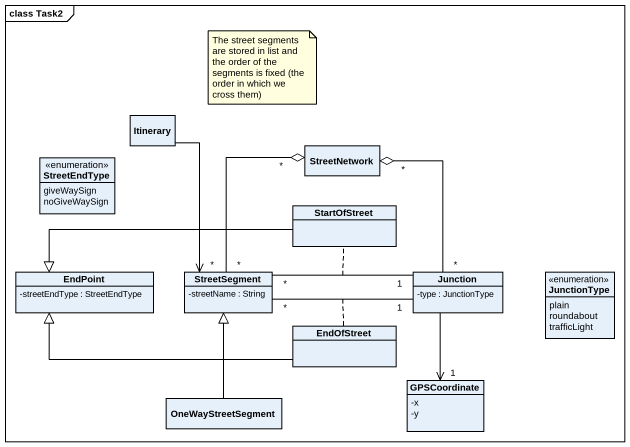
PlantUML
@startuml
mainframe class Task2
hide circle
hide empty members
skinparam classAttributeIconSize 0
class Itinerary
class StreetNetwork
enum StreetEndType {
  giveWaySign
  noGiveWaySign
}
class StartOfStreet
class EndPoint {
  -streetEndType : StreetEndType
}
class StreetSegment {
  -streetName : String
}
class Junction {
  -type : JunctionType
}
enum JunctionType {
  plain
  roundabout
  trafficLight
}
class EndOfStreet
class GPSCoordinate {
  -x
  -y
}
class OneWayStreetSegment
Itinerary --> "*" StreetSegment
StreetNetwork "*" o-- "*" StreetSegment
StreetNetwork "*" o-- "*" Junction
StartOfStreet -left-|> EndPoint
StreetSegment "*" -right- "1" Junction
(StreetSegment, Junction) .. StartOfStreet
StreetSegment "*" -right- "1" Junction
(StreetSegment, Junction) .. EndOfStreet
Junction --> "1" GPSCoordinate
EndOfStreet -left-|> EndPoint
OneWayStreetSegment -up-|> StreetSegment
note as N1
  The street segments are stored in list and the order of the segments is fixed (the order in which we cross them)
end note
@enduml
